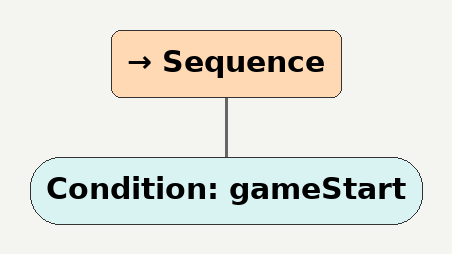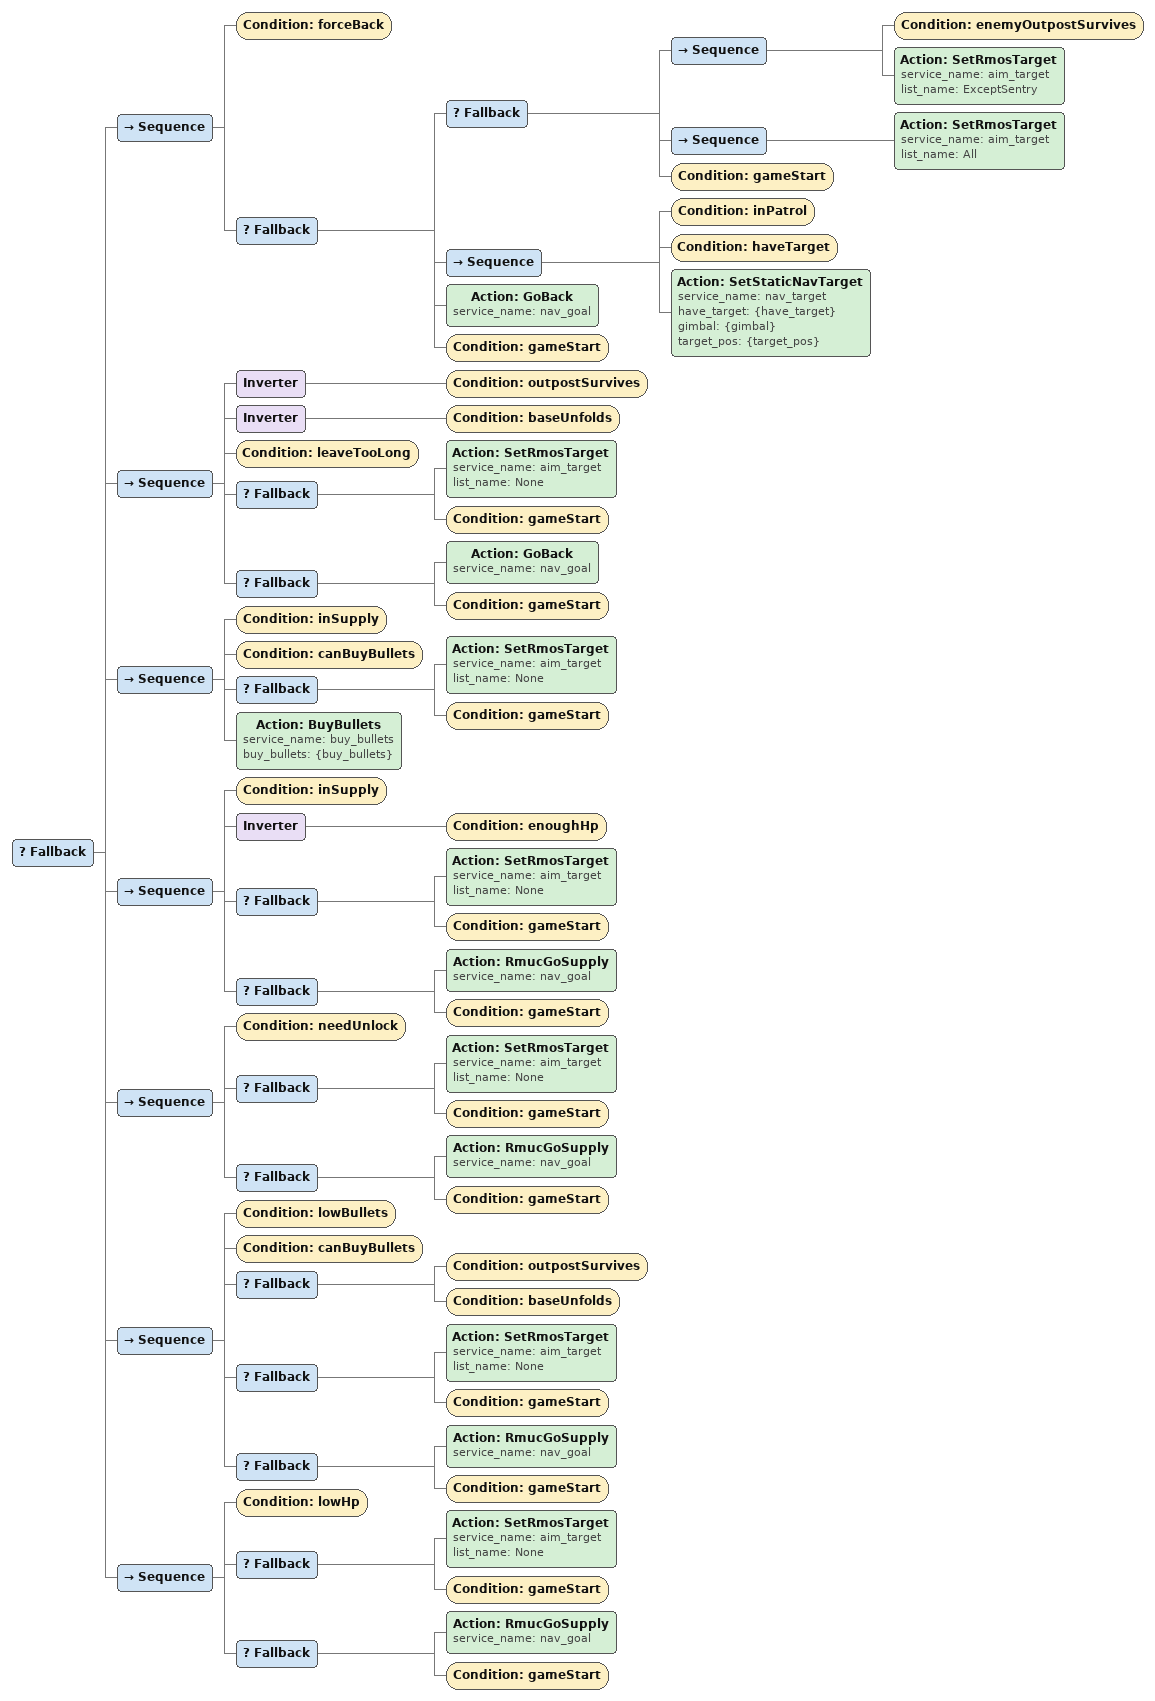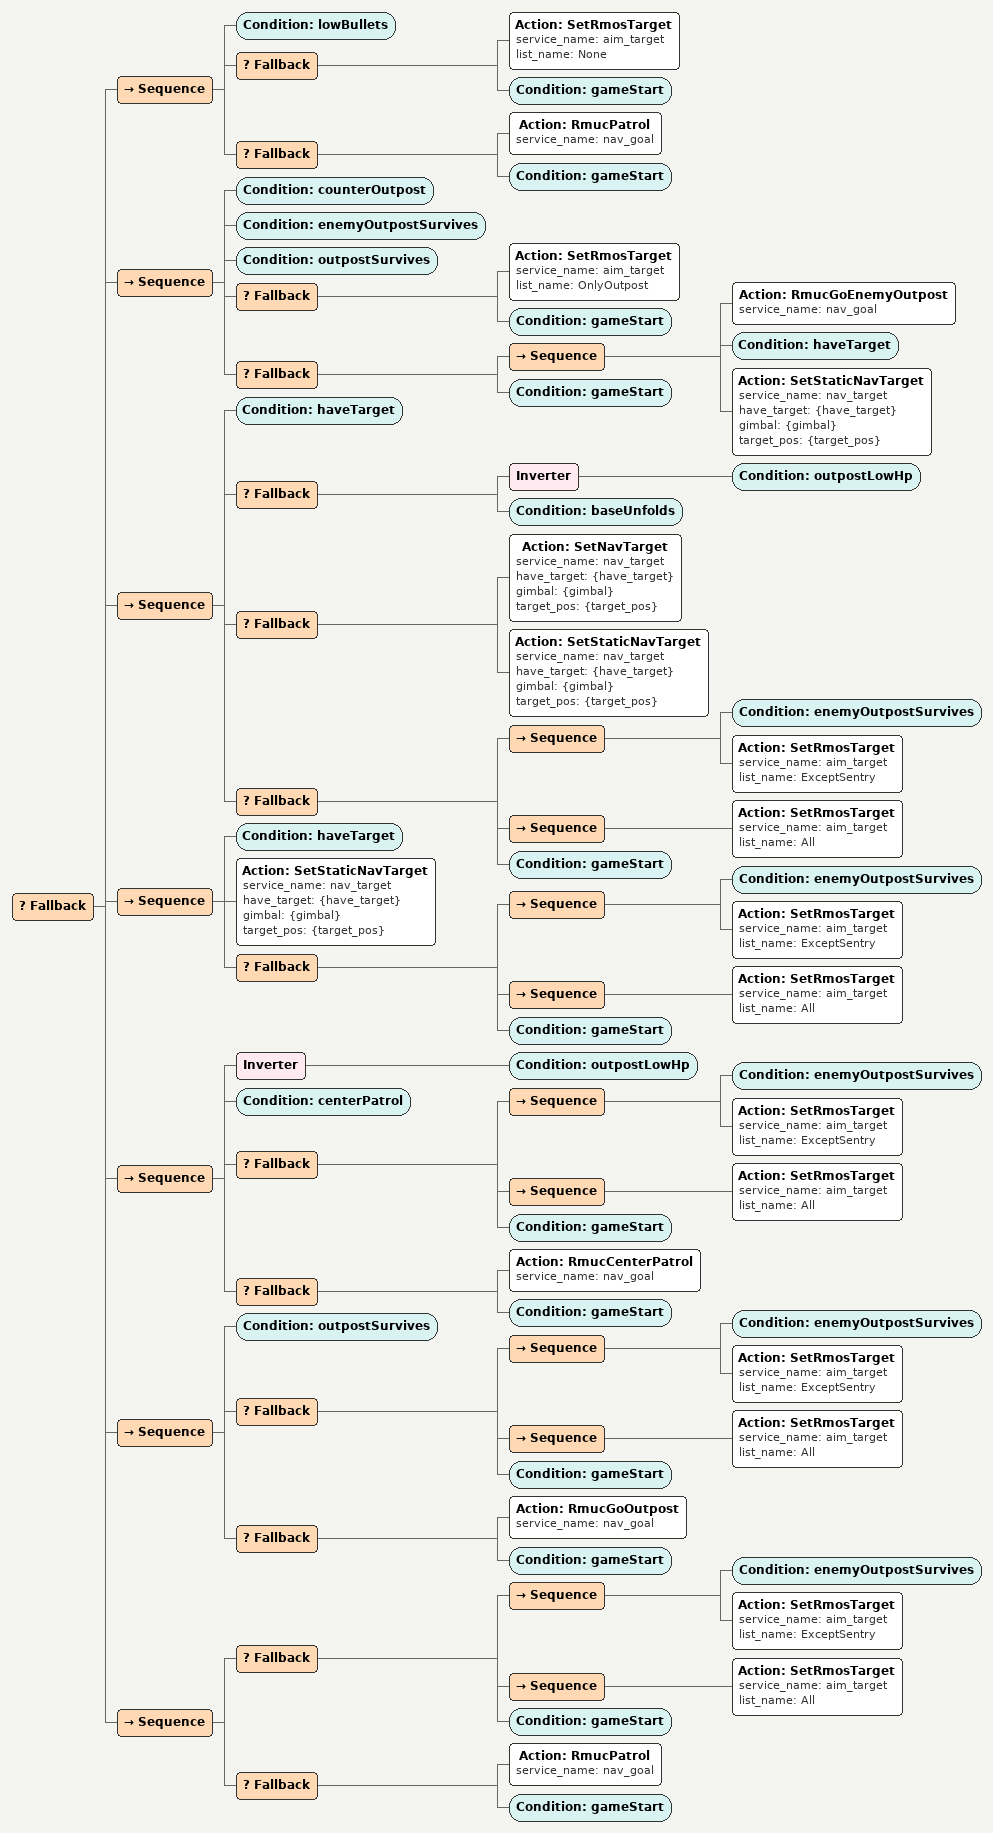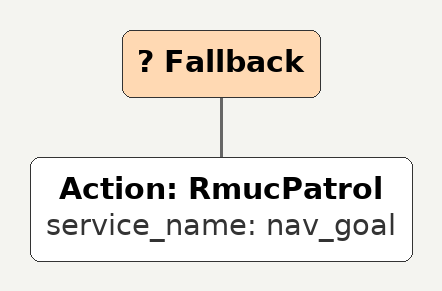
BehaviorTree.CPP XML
<Sequence>

  <Condition ID="gameStart"/>

</Sequence>

<Fallback>

  <!-- 一、云台手要求——强制待在巡逻区 -->
  <Sequence>
    <Condition ID="forceBack"/>
    <Fallback>
      <!-- 1-设置目标 -->
      <Fallback>
        <!-- 敌方前哨站存活——ExceptSentry -->
        <Sequence>
          <Condition ID="enemyOutpostSurvives"/>
          <Action ID="SetRmosTarget" service_name="aim_target" list_name="ExceptSentry"/>
        </Sequence>
        <!-- 所有 -->
        <Sequence>
          <Action ID="SetRmosTarget" service_name="aim_target" list_name="All"/>
        </Sequence>
        <Condition ID="gameStart"/> <!-- TODO : 强制正确 -->
      </Fallback>
      <!-- 2-在巡逻区 有目标 -->
      <Sequence>
        <Condition ID="inPatrol"/>
        <Condition ID="haveTarget"/>
        <Action ID="SetStaticNavTarget" service_name="nav_target" have_target="{have_target}" gimbal="{gimbal}" target_pos="{target_pos}"/>
      </Sequence>
      <!-- 3-不在巡逻区或者无目标 -->
      <Action ID="GoBack" service_name="nav_goal"/>
      <Condition ID="gameStart"/> <!-- TODO : 强制正确 -->
    </Fallback>
  </Sequence>

  <!-- 二、前哨站未存活且基地护甲未展开且离开时间大于一定值——必须回巡逻区 -->
  <Sequence>
    <Inverter>
      <Condition ID="outpostSurvives"/>
    </Inverter>
    <Inverter>
      <Condition ID="baseUnfolds"/>
    </Inverter>
    <Condition ID="leaveTooLong"/>
    <Fallback>
      <Action ID="SetRmosTarget" service_name="aim_target" list_name="None"/>
      <Condition ID="gameStart"/> <!-- TODO : 强制正确 -->
    </Fallback>
    <Fallback>
      <Action ID="GoBack" service_name="nav_goal"/>
      <Condition ID="gameStart"/> <!-- TODO : 强制正确 -->
    </Fallback>
  </Sequence>

  <!-- 三、如果在补给区并且可以补给弹丸——补给弹丸 -->
  <Sequence>
    <Condition ID="inSupply"/>
    <Condition ID="canBuyBullets"/>
    <Fallback>
      <Action ID="SetRmosTarget" service_name="aim_target" list_name="None"/>
      <Condition ID="gameStart"/> <!-- TODO : 强制正确 -->
    </Fallback>
    <Action ID="BuyBullets" service_name="buy_bullets" buy_bullets="{buy_bullets}"/>
  </Sequence>

  <!-- 四、如果在补给区且血量不充足——回补给区 -->
  <Sequence>
    <Condition ID="inSupply"/>
    <Inverter>
      <Condition ID="enoughHp"/>
    </Inverter>
    <Fallback>
      <Action ID="SetRmosTarget" service_name="aim_target" list_name="None"/>
      <Condition ID="gameStart"/> <!-- TODO : 强制正确 -->
    </Fallback>
    <Fallback>
      <Action ID="RmucGoSupply" service_name="nav_goal"/>
      <Condition ID="gameStart"/> <!-- TODO : 强制正确 -->
    </Fallback>
  </Sequence>

  <!-- 五、如果需要解锁发射机构——回补给区 -->
  <Sequence>
    <Condition ID="needUnlock"/>
    <Fallback>
      <Action ID="SetRmosTarget" service_name="aim_target" list_name="None"/>
      <Condition ID="gameStart"/> <!-- TODO : 强制正确 -->
    </Fallback>
    <Fallback>
      <Action ID="RmucGoSupply" service_name="nav_goal"/>
      <Condition ID="gameStart"/> <!-- TODO : 强制正确 -->
    </Fallback>
  </Sequence>

  <!-- 六、如果没弹丸且可以补给弹丸且（前哨站存活或基地装甲板展开）——回补给区 -->
  <Sequence>
    <Condition ID="lowBullets"/>
    <Condition ID="canBuyBullets"/>
    <Fallback>
      <Condition ID="outpostSurvives"/>
      <Condition ID="baseUnfolds"/>
    </Fallback>
    <Fallback>
      <Action ID="SetRmosTarget" service_name="aim_target" list_name="None"/>
      <Condition ID="gameStart"/> <!-- TODO : 强制正确 -->
    </Fallback>
    <Fallback>
      <Action ID="RmucGoSupply" service_name="nav_goal"/>
      <Condition ID="gameStart"/> <!-- TODO : 强制正确 -->
    </Fallback>
  </Sequence>

  <!-- 七、如果血少——回补给区 -->
  <Sequence>
    <Condition ID="lowHp"/>
    <Fallback>
      <Action ID="SetRmosTarget" service_name="aim_target" list_name="None"/>
      <Condition ID="gameStart"/> <!-- TODO : 强制正确 -->
    </Fallback>
    <Fallback>
      <Action ID="RmucGoSupply" service_name="nav_goal"/>
      <Condition ID="gameStart"/> <!-- TODO : 强制正确 -->
    </Fallback>
  </Sequence>

</Fallback>

<Fallback>

  <!-- 八、如果没弹丸——乱跑 -->
  <Sequence>
    <Condition ID="lowBullets"/>
    <Fallback>
      <Action ID="SetRmosTarget" service_name="aim_target" list_name="None"/>
      <Condition ID="gameStart"/> <!-- TODO : 强制正确 -->
    </Fallback>
    <Fallback>
      <Action ID="RmucPatrol" service_name="nav_goal"/>
      <Condition ID="gameStart"/> <!-- TODO : 强制正确 -->
    </Fallback>
  </Sequence>

  <!-- 九、如果需要反前哨站且敌方前哨站存活且我方前哨站存活——到台阶上 如果到台阶了且有目标——打 -->
  <Sequence>
    <Condition ID="counterOutpost"/>
    <Condition ID="enemyOutpostSurvives"/>
    <Condition ID="outpostSurvives"/>
    <Fallback>
      <Action ID="SetRmosTarget" service_name="aim_target" list_name="OnlyOutpost"/>
      <Condition ID="gameStart"/> <!-- TODO : 强制正确 -->
    </Fallback>
    <Fallback>
      <Sequence>
        <Action ID="RmucGoEnemyOutpost" service_name="nav_goal"/>
        <Condition ID="haveTarget"/>
        <Action ID="SetStaticNavTarget" service_name="nav_target" have_target="{have_target}" gimbal="{gimbal}" target_pos="{target_pos}"/>
      </Sequence>
      <Condition ID="gameStart"/> <!-- TODO : 强制正确 -->
    </Fallback>
  </Sequence>

  <!-- 十一、如果有目标且（前哨站血量不低或基地展开）—— 动态跟随 如果动态跟随失败——静态跟随-->
  <Sequence>
    <Condition ID="haveTarget"/>
    <Fallback>
      <Inverter>
        <Condition ID="outpostLowHp"/>
      </Inverter>
      <Condition ID="baseUnfolds"/>
    </Fallback>
    <Fallback>
      <Action ID="SetNavTarget" service_name="nav_target" have_target="{have_target}" gimbal="{gimbal}" target_pos="{target_pos}"/>
      <Action ID="SetStaticNavTarget" service_name="nav_target" have_target="{have_target}" gimbal="{gimbal}" target_pos="{target_pos}"/>
    </Fallback>
    <Fallback>
      <!-- 敌方前哨站存活——ExceptSentry -->
      <Sequence>
        <Condition ID="enemyOutpostSurvives"/>
        <Action ID="SetRmosTarget" service_name="aim_target" list_name="ExceptSentry"/>
      </Sequence>
      <!-- 所有 -->
      <Sequence>
        <Action ID="SetRmosTarget" service_name="aim_target" list_name="All"/>
      </Sequence>
      <Condition ID="gameStart"/> <!-- TODO : 强制正确 -->
    </Fallback>
  </Sequence>

  <!-- 十一、如果有目标——停下打 -->
  <Sequence>
    <Condition ID="haveTarget"/>
    <Action ID="SetStaticNavTarget" service_name="nav_target" have_target="{have_target}" gimbal="{gimbal}" target_pos="{target_pos}"/>
    <Fallback>
      <!-- 敌方前哨站存活——ExceptSentry -->
      <Sequence>
        <Condition ID="enemyOutpostSurvives"/>
        <Action ID="SetRmosTarget" service_name="aim_target" list_name="ExceptSentry"/>
      </Sequence>
      <!-- 所有 -->
      <Sequence>
        <Action ID="SetRmosTarget" service_name="aim_target" list_name="All"/>
      </Sequence>
      <Condition ID="gameStart"/> <!-- TODO : 强制正确 -->
    </Fallback>
  </Sequence>

  <!-- 十二、如果前哨站血量不低并且模式二——中心点巡逻 -->
  <Sequence>
    <Inverter>
      <Condition ID="outpostLowHp"/>
    </Inverter>
    <Condition ID="centerPatrol"/>
    <Fallback>
      <!-- 敌方前哨站存活——ExceptSentry -->
      <Sequence>
        <Condition ID="enemyOutpostSurvives"/>
        <Action ID="SetRmosTarget" service_name="aim_target" list_name="ExceptSentry"/>
      </Sequence>
      <!-- 所有 -->
      <Sequence>
        <Action ID="SetRmosTarget" service_name="aim_target" list_name="All"/>
      </Sequence>
      <Condition ID="gameStart"/> <!-- TODO : 强制正确 -->
    </Fallback>
    <Fallback>
      <Action ID="RmucCenterPatrol" service_name="nav_goal"/>
      <Condition ID="gameStart"/> <!-- TODO : 强制正确 -->
    </Fallback>
  </Sequence>

  <!-- 十三、前哨站幸存——去前哨站附近 -->
  <Sequence>
    <Condition ID="outpostSurvives"/>
    <Fallback>
      <!-- 敌方前哨站存活——ExceptSentry -->
      <Sequence>
        <Condition ID="enemyOutpostSurvives"/>
        <Action ID="SetRmosTarget" service_name="aim_target" list_name="ExceptSentry"/>
      </Sequence>
      <!-- 所有 -->
      <Sequence>
        <Action ID="SetRmosTarget" service_name="aim_target" list_name="All"/>
      </Sequence>
      <Condition ID="gameStart"/> <!-- TODO : 强制正确 -->
    </Fallback>
    <Fallback>
      <Action ID="RmucGoOutpost" service_name="nav_goal"/>
      <Condition ID="gameStart"/> <!-- TODO : 强制正确 -->
    </Fallback>
  </Sequence>

  <!-- 十四、巡逻 -->
  <Sequence>
    <Fallback>
      <!-- 敌方前哨站存活——ExceptSentry -->
      <Sequence>
        <Condition ID="enemyOutpostSurvives"/>
        <Action ID="SetRmosTarget" service_name="aim_target" list_name="ExceptSentry"/>
      </Sequence>
      <!-- 所有 -->
      <Sequence>
        <Action ID="SetRmosTarget" service_name="aim_target" list_name="All"/>
      </Sequence>
      <Condition ID="gameStart"/> <!-- TODO : 强制正确 -->
    </Fallback>
    <Fallback>
      <Action ID="RmucPatrol" service_name="nav_goal"/>
      <Condition ID="gameStart"/> <!-- TODO : 强制正确 -->
    </Fallback>
  </Sequence>

</Fallback>

<Fallback>
  <Action ID="RmucPatrol" service_name="nav_goal"/>
</Fallback>
